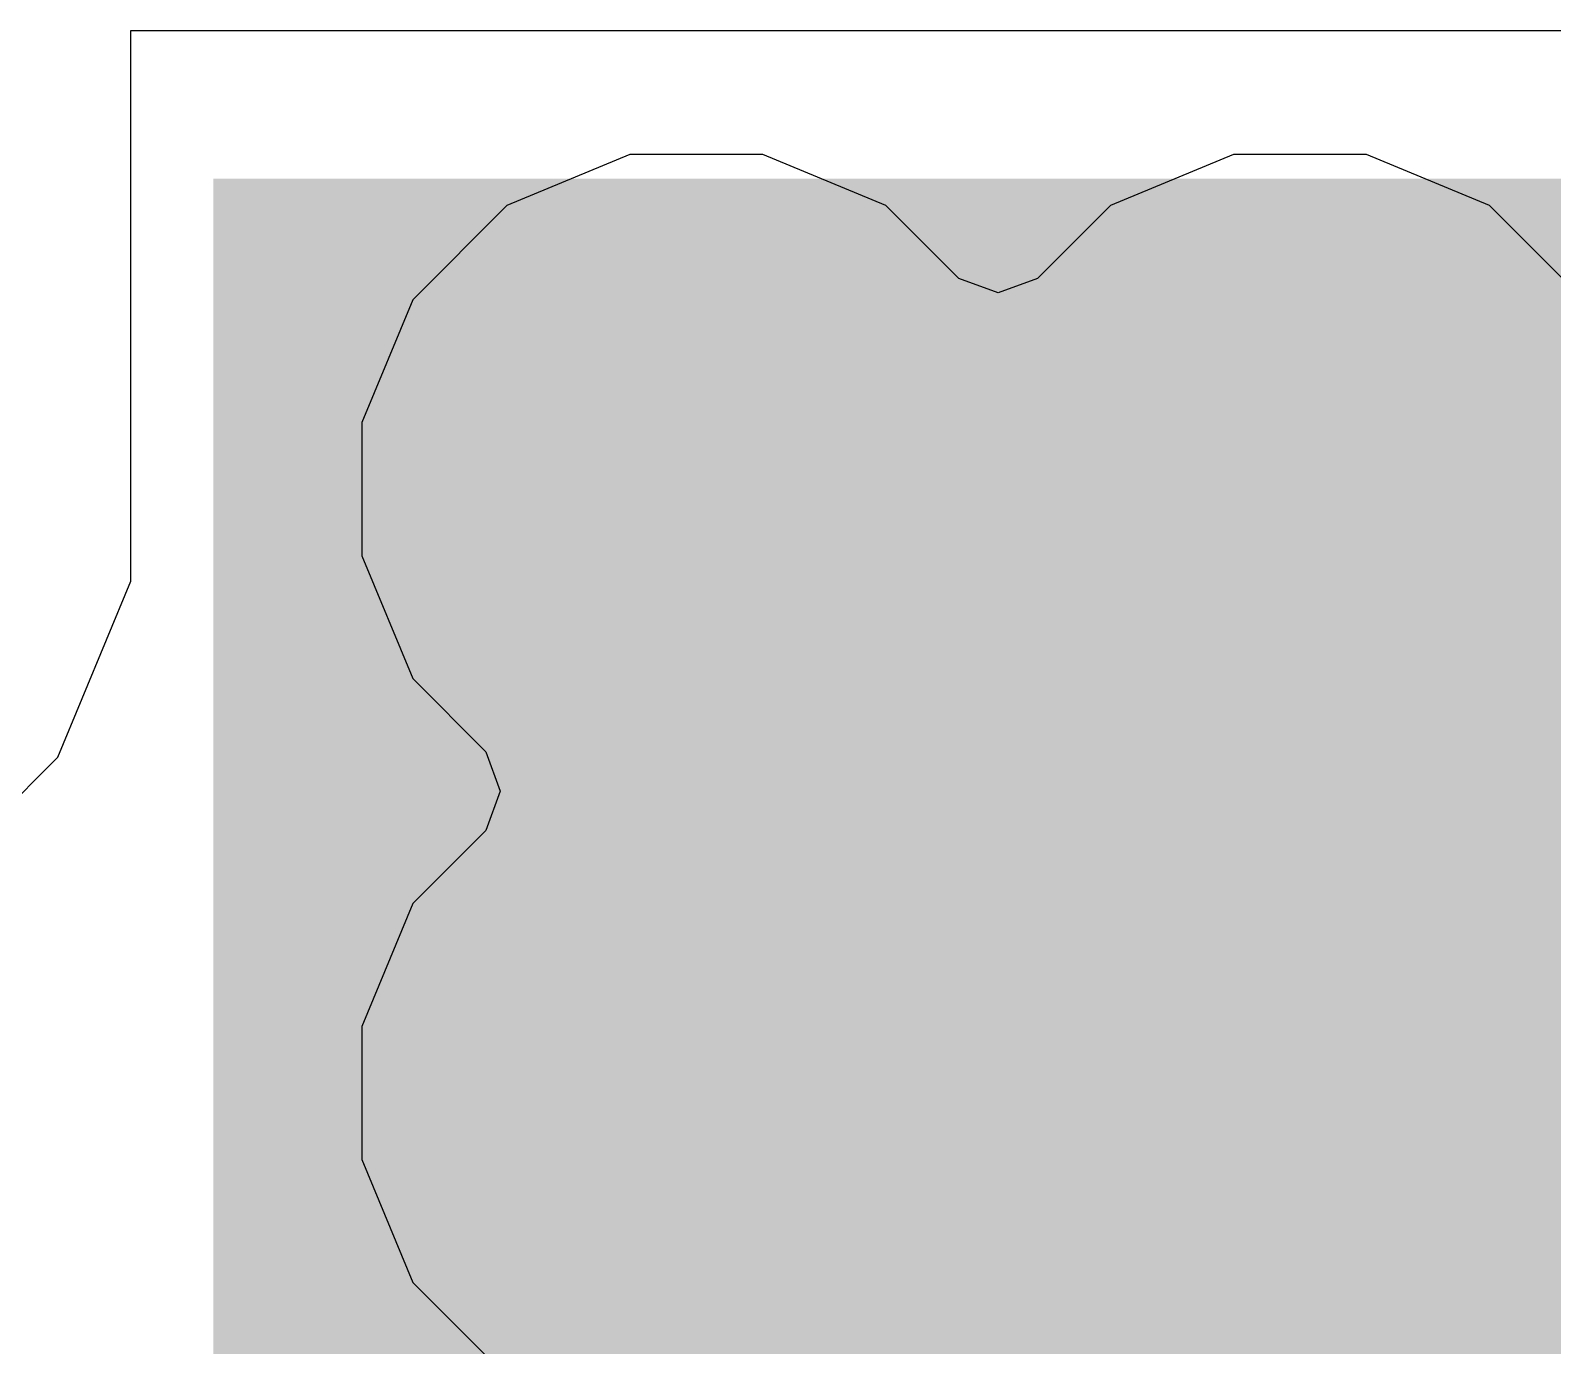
# Model space of a CAD drawing. Header units: inches. Extents: x -4 to 5258, y -4 to 5281.
# Drawn here: x 93.432 to 95.953, y 31.496 to 33.674 of the extents above; entities that cross this region are included whole.
import ezdxf

# ---------------------------------------------------------------- set-up
doc = ezdxf.new("R2010")
doc.units = ezdxf.units.IN
for name, color, linetype in [('Bottom Layer', 5, 'Continuous'), ('Bottom Solder', 6, 'Continuous'), ('Drill Drawing', 1, 'Continuous'), ('Layer 1', 16, 'Continuous'), ('Layer 2', 76, 'Continuous'), ('Top Layer', 1, 'Continuous'), ('Top Paste', 8, 'Continuous'), ('Top Solder', 216, 'Continuous'), ('Via Holes', 16, 'Continuous')]:
    doc.layers.add(name, color=color, linetype=linetype)

# ---------------------------------------------------------------- blocks, each defined once
blk = doc.blocks.new('HTSSOP_38_EP_4_4___14')
at = {"layer": 'Top Layer'}
blk.add_hatch(color=1, dxfattribs=at).paths.add_polyline_path([(1.45, 2.4), (1.45, -2.4), (-1.45, -2.4), (-1.45, 2.4)])
at = {"layer": 'Top Paste'}
blk.add_hatch(color=8, dxfattribs=at).paths.add_polyline_path([(1.45, 2.4), (1.45, -2.4), (-1.45, -2.4), (-1.45, 2.4)])
at = {"layer": 'Top Solder'}
blk.add_hatch(color=216, dxfattribs=at).paths.add_polyline_path([(1.5008, 2.4508), (1.5008, -2.4508), (-1.5008, -2.4508), (-1.5008, 2.4508)])

msp = doc.modelspace()

# ---------------------------------------------------------------- hatches: boundary and pattern name
at = {"layer": 'Bottom Layer'}
h = msp.add_hatch(color=5, dxfattribs=at)
edge = h.paths.add_edge_path()
edge.add_arc((94.5347, 32.9143), 0.3, 0, 360)
h = msp.add_hatch(color=5, dxfattribs=at)
edge = h.paths.add_edge_path()
edge.add_arc((95.5347, 32.9143), 0.3, 0, 360)
h = msp.add_hatch(color=5, dxfattribs=at)
edge = h.paths.add_edge_path()
edge.add_arc((94.5347, 31.9143), 0.3, 0, 360)
h = msp.add_hatch(color=5, dxfattribs=at)
edge = h.paths.add_edge_path()
edge.add_arc((95.5347, 31.9143), 0.3, 0, 360)
at = {"layer": 'Bottom Solder'}
h = msp.add_hatch(color=6, dxfattribs=at)
edge = h.paths.add_edge_path()
edge.add_arc((94.5347, 32.9143), 0.4016, 0, 360)
h = msp.add_hatch(color=6, dxfattribs=at)
edge = h.paths.add_edge_path()
edge.add_arc((95.5347, 32.9143), 0.4016, 0, 360)
h = msp.add_hatch(color=6, dxfattribs=at)
edge = h.paths.add_edge_path()
edge.add_arc((94.5347, 31.9143), 0.4016, 0, 360)
h = msp.add_hatch(color=6, dxfattribs=at)
edge = h.paths.add_edge_path()
edge.add_arc((95.5347, 31.9143), 0.4016, 0, 360)
at = {"layer": 'Layer 1'}
h = msp.add_hatch(color=16, dxfattribs=at)
edge = h.paths.add_edge_path()
edge.add_arc((94.5347, 32.9143), 0.3, 0, 360)
h = msp.add_hatch(color=16, dxfattribs=at)
edge = h.paths.add_edge_path()
edge.add_arc((95.5347, 32.9143), 0.3, 0, 360)
h = msp.add_hatch(color=16, dxfattribs=at)
edge = h.paths.add_edge_path()
edge.add_arc((94.5347, 31.9143), 0.3, 0, 360)
h = msp.add_hatch(color=16, dxfattribs=at)
edge = h.paths.add_edge_path()
edge.add_arc((95.5347, 31.9143), 0.3, 0, 360)
at = {"layer": 'Layer 2'}
h = msp.add_hatch(color=76, dxfattribs=at)
edge = h.paths.add_edge_path()
edge.add_arc((94.5347, 32.9143), 0.3, 0, 360)
h = msp.add_hatch(color=76, dxfattribs=at)
edge = h.paths.add_edge_path()
edge.add_arc((95.5347, 32.9143), 0.3, 0, 360)
h = msp.add_hatch(color=76, dxfattribs=at)
edge = h.paths.add_edge_path()
edge.add_arc((94.5347, 31.9143), 0.3, 0, 360)
h = msp.add_hatch(color=76, dxfattribs=at)
edge = h.paths.add_edge_path()
edge.add_arc((95.5347, 31.9143), 0.3, 0, 360)
at = {"layer": 'Top Layer'}
msp.add_hatch(color=1, dxfattribs=at).paths.add_polyline_path([(93.7855, 30.478), (99.1856, 30.478), (99.1856, 33.378), (93.7855, 33.378)])
h = msp.add_hatch(color=1, dxfattribs=at)
edge = h.paths.add_edge_path()
edge.add_arc((94.5347, 32.9143), 0.3, 0, 360)
h = msp.add_hatch(color=1, dxfattribs=at)
edge = h.paths.add_edge_path()
edge.add_arc((95.5347, 32.9143), 0.3, 0, 360)
h = msp.add_hatch(color=1, dxfattribs=at)
edge = h.paths.add_edge_path()
edge.add_arc((94.5347, 31.9143), 0.3, 0, 360)
h = msp.add_hatch(color=1, dxfattribs=at)
edge = h.paths.add_edge_path()
edge.add_arc((95.5347, 31.9143), 0.3, 0, 360)
at = {"layer": 'Top Solder'}
h = msp.add_hatch(color=216, dxfattribs=at)
edge = h.paths.add_edge_path()
edge.add_arc((94.5347, 32.9143), 0.4016, 0, 360)
h = msp.add_hatch(color=216, dxfattribs=at)
edge = h.paths.add_edge_path()
edge.add_arc((95.5347, 32.9143), 0.4016, 0, 360)
h = msp.add_hatch(color=216, dxfattribs=at)
edge = h.paths.add_edge_path()
edge.add_arc((94.5347, 31.9143), 0.4016, 0, 360)
h = msp.add_hatch(color=216, dxfattribs=at)
edge = h.paths.add_edge_path()
edge.add_arc((95.5347, 31.9143), 0.4016, 0, 360)
at = {"layer": 'Via Holes'}
h = msp.add_hatch(color=7, dxfattribs=at)
edge = h.paths.add_edge_path()
edge.add_arc((94.5347, 32.9143), 0.15, 0, 360)
h = msp.add_hatch(color=7, dxfattribs=at)
edge = h.paths.add_edge_path()
edge.add_arc((95.5347, 32.9143), 0.15, 0, 360)
h = msp.add_hatch(color=7, dxfattribs=at)
edge = h.paths.add_edge_path()
edge.add_arc((94.5347, 31.9143), 0.15, 0, 360)
h = msp.add_hatch(color=7, dxfattribs=at)
edge = h.paths.add_edge_path()
edge.add_arc((95.5347, 31.9143), 0.15, 0, 360)

# ---------------------------------------------------------------- linework, layer by layer
at = {"layer": 'Drill Drawing'}
for points in [[(94.4077, 33.0413, 0.0508, 0.0508, 0), (94.4077, 33.1683, 0.0508, 0.0508, 0)], [(94.4077, 33.1683, 0.0508, 0.0508, 0), (94.6617, 33.1683, 0.0508, 0.0508, 0)], [(94.6617, 33.0413, 0.0508, 0.0508, 0), (94.6617, 33.1683, 0.0508, 0.0508, 0)], [(95.4077, 33.0413, 0.0508, 0.0508, 0), (95.4077, 33.1683, 0.0508, 0.0508, 0)], [(95.4077, 33.1683, 0.0508, 0.0508, 0), (95.6617, 33.1683, 0.0508, 0.0508, 0)], [(95.6617, 33.0413, 0.0508, 0.0508, 0), (95.6617, 33.1683, 0.0508, 0.0508, 0)], [(94.4585, 32.9905, 0.0508, 0.0508, 0), (94.4585, 33.0667, 0.0508, 0.0508, 0)], [(94.4585, 33.0667, 0.0508, 0.0508, 0), (94.6109, 33.0667, 0.0508, 0.0508, 0)], [(94.6109, 32.9905, 0.0508, 0.0508, 0), (94.6109, 33.0667, 0.0508, 0.0508, 0)], [(95.4585, 32.9905, 0.0508, 0.0508, 0), (95.4585, 33.0667, 0.0508, 0.0508, 0)], [(95.4585, 33.0667, 0.0508, 0.0508, 0), (95.6109, 33.0667, 0.0508, 0.0508, 0)], [(95.6109, 32.9905, 0.0508, 0.0508, 0), (95.6109, 33.0667, 0.0508, 0.0508, 0)], [(94.2807, 32.7873, 0.0508, 0.0508, 0), (94.2807, 33.0413, 0.0508, 0.0508, 0)], [(94.2807, 33.0413, 0.0508, 0.0508, 0), (94.4077, 33.0413, 0.0508, 0.0508, 0)], [(94.6617, 33.0413, 0.0508, 0.0508, 0), (94.7887, 33.0413, 0.0508, 0.0508, 0)], [(94.7887, 32.7873, 0.0508, 0.0508, 0), (94.7887, 33.0413, 0.0508, 0.0508, 0)], [(95.2807, 32.7873, 0.0508, 0.0508, 0), (95.2807, 33.0413, 0.0508, 0.0508, 0)], [(95.2807, 33.0413, 0.0508, 0.0508, 0), (95.4077, 33.0413, 0.0508, 0.0508, 0)], [(95.6617, 33.0413, 0.0508, 0.0508, 0), (95.7887, 33.0413, 0.0508, 0.0508, 0)], [(95.7887, 32.7873, 0.0508, 0.0508, 0), (95.7887, 33.0413, 0.0508, 0.0508, 0)], [(94.3823, 32.8381, 0.0508, 0.0508, 0), (94.3823, 32.9905, 0.0508, 0.0508, 0)], [(94.3823, 32.9905, 0.0508, 0.0508, 0), (94.4585, 32.9905, 0.0508, 0.0508, 0)], [(94.6109, 32.9905, 0.0508, 0.0508, 0), (94.6871, 32.9905, 0.0508, 0.0508, 0)], [(94.6871, 32.8381, 0.0508, 0.0508, 0), (94.6871, 32.9905, 0.0508, 0.0508, 0)], [(95.3823, 32.8381, 0.0508, 0.0508, 0), (95.3823, 32.9905, 0.0508, 0.0508, 0)], [(95.3823, 32.9905, 0.0508, 0.0508, 0), (95.4585, 32.9905, 0.0508, 0.0508, 0)], [(95.6109, 32.9905, 0.0508, 0.0508, 0), (95.6871, 32.9905, 0.0508, 0.0508, 0)], [(95.6871, 32.8381, 0.0508, 0.0508, 0), (95.6871, 32.9905, 0.0508, 0.0508, 0)], [(94.3823, 32.8381, 0.0508, 0.0508, 0), (94.4585, 32.8381, 0.0508, 0.0508, 0)], [(94.4585, 32.7619, 0.0508, 0.0508, 0), (94.4585, 32.8381, 0.0508, 0.0508, 0)], [(94.6109, 32.8381, 0.0508, 0.0508, 0), (94.6871, 32.8381, 0.0508, 0.0508, 0)], [(94.6109, 32.7619, 0.0508, 0.0508, 0), (94.6109, 32.8381, 0.0508, 0.0508, 0)], [(95.3823, 32.8381, 0.0508, 0.0508, 0), (95.4585, 32.8381, 0.0508, 0.0508, 0)], [(95.4585, 32.7619, 0.0508, 0.0508, 0), (95.4585, 32.8381, 0.0508, 0.0508, 0)], [(95.6109, 32.8381, 0.0508, 0.0508, 0), (95.6871, 32.8381, 0.0508, 0.0508, 0)], [(95.6109, 32.7619, 0.0508, 0.0508, 0), (95.6109, 32.8381, 0.0508, 0.0508, 0)], [(94.2807, 32.7873, 0.0508, 0.0508, 0), (94.4077, 32.7873, 0.0508, 0.0508, 0)], [(94.4077, 32.6603, 0.0508, 0.0508, 0), (94.4077, 32.7873, 0.0508, 0.0508, 0)], [(94.6617, 32.7873, 0.0508, 0.0508, 0), (94.7887, 32.7873, 0.0508, 0.0508, 0)], [(94.6617, 32.6603, 0.0508, 0.0508, 0), (94.6617, 32.7873, 0.0508, 0.0508, 0)], [(95.2807, 32.7873, 0.0508, 0.0508, 0), (95.4077, 32.7873, 0.0508, 0.0508, 0)], [(95.4077, 32.6603, 0.0508, 0.0508, 0), (95.4077, 32.7873, 0.0508, 0.0508, 0)], [(95.6617, 32.7873, 0.0508, 0.0508, 0), (95.7887, 32.7873, 0.0508, 0.0508, 0)], [(95.6617, 32.6603, 0.0508, 0.0508, 0), (95.6617, 32.7873, 0.0508, 0.0508, 0)], [(94.4585, 32.7619, 0.0508, 0.0508, 0), (94.6109, 32.7619, 0.0508, 0.0508, 0)], [(95.4585, 32.7619, 0.0508, 0.0508, 0), (95.6109, 32.7619, 0.0508, 0.0508, 0)], [(94.4077, 32.6603, 0.0508, 0.0508, 0), (94.6617, 32.6603, 0.0508, 0.0508, 0)], [(95.4077, 32.6603, 0.0508, 0.0508, 0), (95.6617, 32.6603, 0.0508, 0.0508, 0)], [(94.4077, 32.0413, 0.0508, 0.0508, 0), (94.4077, 32.1683, 0.0508, 0.0508, 0)], [(94.4077, 32.1683, 0.0508, 0.0508, 0), (94.6617, 32.1683, 0.0508, 0.0508, 0)], [(94.6617, 32.0413, 0.0508, 0.0508, 0), (94.6617, 32.1683, 0.0508, 0.0508, 0)], [(95.4077, 32.0413, 0.0508, 0.0508, 0), (95.4077, 32.1683, 0.0508, 0.0508, 0)], [(95.4077, 32.1683, 0.0508, 0.0508, 0), (95.6617, 32.1683, 0.0508, 0.0508, 0)], [(95.6617, 32.0413, 0.0508, 0.0508, 0), (95.6617, 32.1683, 0.0508, 0.0508, 0)], [(94.4585, 31.9905, 0.0508, 0.0508, 0), (94.4585, 32.0667, 0.0508, 0.0508, 0)], [(94.4585, 32.0667, 0.0508, 0.0508, 0), (94.6109, 32.0667, 0.0508, 0.0508, 0)], [(94.6109, 31.9905, 0.0508, 0.0508, 0), (94.6109, 32.0667, 0.0508, 0.0508, 0)], [(95.4585, 31.9905, 0.0508, 0.0508, 0), (95.4585, 32.0667, 0.0508, 0.0508, 0)], [(95.4585, 32.0667, 0.0508, 0.0508, 0), (95.6109, 32.0667, 0.0508, 0.0508, 0)], [(95.6109, 31.9905, 0.0508, 0.0508, 0), (95.6109, 32.0667, 0.0508, 0.0508, 0)], [(94.2807, 31.7873, 0.0508, 0.0508, 0), (94.2807, 32.0413, 0.0508, 0.0508, 0)], [(94.2807, 32.0413, 0.0508, 0.0508, 0), (94.4077, 32.0413, 0.0508, 0.0508, 0)], [(94.6617, 32.0413, 0.0508, 0.0508, 0), (94.7887, 32.0413, 0.0508, 0.0508, 0)], [(94.7887, 31.7873, 0.0508, 0.0508, 0), (94.7887, 32.0413, 0.0508, 0.0508, 0)], [(95.2807, 31.7873, 0.0508, 0.0508, 0), (95.2807, 32.0413, 0.0508, 0.0508, 0)], [(95.2807, 32.0413, 0.0508, 0.0508, 0), (95.4077, 32.0413, 0.0508, 0.0508, 0)], [(95.6617, 32.0413, 0.0508, 0.0508, 0), (95.7887, 32.0413, 0.0508, 0.0508, 0)], [(95.7887, 31.7873, 0.0508, 0.0508, 0), (95.7887, 32.0413, 0.0508, 0.0508, 0)], [(94.3823, 31.8381, 0.0508, 0.0508, 0), (94.3823, 31.9905, 0.0508, 0.0508, 0)], [(94.3823, 31.9905, 0.0508, 0.0508, 0), (94.4585, 31.9905, 0.0508, 0.0508, 0)], [(94.6109, 31.9905, 0.0508, 0.0508, 0), (94.6871, 31.9905, 0.0508, 0.0508, 0)], [(94.6871, 31.8381, 0.0508, 0.0508, 0), (94.6871, 31.9905, 0.0508, 0.0508, 0)], [(95.3823, 31.8381, 0.0508, 0.0508, 0), (95.3823, 31.9905, 0.0508, 0.0508, 0)], [(95.3823, 31.9905, 0.0508, 0.0508, 0), (95.4585, 31.9905, 0.0508, 0.0508, 0)], [(95.6109, 31.9905, 0.0508, 0.0508, 0), (95.6871, 31.9905, 0.0508, 0.0508, 0)], [(95.6871, 31.8381, 0.0508, 0.0508, 0), (95.6871, 31.9905, 0.0508, 0.0508, 0)], [(94.3823, 31.8381, 0.0508, 0.0508, 0), (94.4585, 31.8381, 0.0508, 0.0508, 0)], [(94.4585, 31.7619, 0.0508, 0.0508, 0), (94.4585, 31.8381, 0.0508, 0.0508, 0)], [(94.6109, 31.8381, 0.0508, 0.0508, 0), (94.6871, 31.8381, 0.0508, 0.0508, 0)], [(94.6109, 31.7619, 0.0508, 0.0508, 0), (94.6109, 31.8381, 0.0508, 0.0508, 0)], [(95.3823, 31.8381, 0.0508, 0.0508, 0), (95.4585, 31.8381, 0.0508, 0.0508, 0)], [(95.4585, 31.7619, 0.0508, 0.0508, 0), (95.4585, 31.8381, 0.0508, 0.0508, 0)], [(95.6109, 31.8381, 0.0508, 0.0508, 0), (95.6871, 31.8381, 0.0508, 0.0508, 0)], [(95.6109, 31.7619, 0.0508, 0.0508, 0), (95.6109, 31.8381, 0.0508, 0.0508, 0)], [(94.2807, 31.7873, 0.0508, 0.0508, 0), (94.4077, 31.7873, 0.0508, 0.0508, 0)], [(94.4077, 31.6603, 0.0508, 0.0508, 0), (94.4077, 31.7873, 0.0508, 0.0508, 0)], [(94.6617, 31.7873, 0.0508, 0.0508, 0), (94.7887, 31.7873, 0.0508, 0.0508, 0)], [(94.6617, 31.6603, 0.0508, 0.0508, 0), (94.6617, 31.7873, 0.0508, 0.0508, 0)], [(95.2807, 31.7873, 0.0508, 0.0508, 0), (95.4077, 31.7873, 0.0508, 0.0508, 0)], [(95.4077, 31.6603, 0.0508, 0.0508, 0), (95.4077, 31.7873, 0.0508, 0.0508, 0)], [(95.6617, 31.7873, 0.0508, 0.0508, 0), (95.7887, 31.7873, 0.0508, 0.0508, 0)], [(95.6617, 31.6603, 0.0508, 0.0508, 0), (95.6617, 31.7873, 0.0508, 0.0508, 0)], [(94.4585, 31.7619, 0.0508, 0.0508, 0), (94.6109, 31.7619, 0.0508, 0.0508, 0)], [(95.4585, 31.7619, 0.0508, 0.0508, 0), (95.6109, 31.7619, 0.0508, 0.0508, 0)], [(94.4077, 31.6603, 0.0508, 0.0508, 0), (94.6617, 31.6603, 0.0508, 0.0508, 0)], [(95.4077, 31.6603, 0.0508, 0.0508, 0), (95.6617, 31.6603, 0.0508, 0.0508, 0)]]:
    msp.add_lwpolyline(points, format="xyseb", dxfattribs=at)
for points in [[(94.395, 33.1683, 0.0254, 0.0254, 1), (94.4204, 33.1683, 0.0254, 0.0254, 1)], [(94.395, 33.1683, 0.0254, 0.0254, 1), (94.4204, 33.1683, 0.0254, 0.0254, 1)], [(94.649, 33.1683, 0.0254, 0.0254, 1), (94.6744, 33.1683, 0.0254, 0.0254, 1)], [(94.649, 33.1683, 0.0254, 0.0254, 1), (94.6744, 33.1683, 0.0254, 0.0254, 1)], [(95.395, 33.1683, 0.0254, 0.0254, 1), (95.4204, 33.1683, 0.0254, 0.0254, 1)], [(95.395, 33.1683, 0.0254, 0.0254, 1), (95.4204, 33.1683, 0.0254, 0.0254, 1)], [(95.649, 33.1683, 0.0254, 0.0254, 1), (95.6744, 33.1683, 0.0254, 0.0254, 1)], [(95.649, 33.1683, 0.0254, 0.0254, 1), (95.6744, 33.1683, 0.0254, 0.0254, 1)], [(94.4458, 33.0667, 0.0254, 0.0254, 1), (94.4712, 33.0667, 0.0254, 0.0254, 1)], [(94.4458, 33.0667, 0.0254, 0.0254, 1), (94.4712, 33.0667, 0.0254, 0.0254, 1)], [(94.5982, 33.0667, 0.0254, 0.0254, 1), (94.6236, 33.0667, 0.0254, 0.0254, 1)], [(94.5982, 33.0667, 0.0254, 0.0254, 1), (94.6236, 33.0667, 0.0254, 0.0254, 1)], [(95.4458, 33.0667, 0.0254, 0.0254, 1), (95.4712, 33.0667, 0.0254, 0.0254, 1)], [(95.4458, 33.0667, 0.0254, 0.0254, 1), (95.4712, 33.0667, 0.0254, 0.0254, 1)], [(95.5982, 33.0667, 0.0254, 0.0254, 1), (95.6236, 33.0667, 0.0254, 0.0254, 1)], [(95.5982, 33.0667, 0.0254, 0.0254, 1), (95.6236, 33.0667, 0.0254, 0.0254, 1)], [(94.268, 33.0413, 0.0254, 0.0254, 1), (94.2934, 33.0413, 0.0254, 0.0254, 1)], [(94.268, 33.0413, 0.0254, 0.0254, 1), (94.2934, 33.0413, 0.0254, 0.0254, 1)], [(94.395, 33.0413, 0.0254, 0.0254, 1), (94.4204, 33.0413, 0.0254, 0.0254, 1)], [(94.395, 33.0413, 0.0254, 0.0254, 1), (94.4204, 33.0413, 0.0254, 0.0254, 1)], [(94.649, 33.0413, 0.0254, 0.0254, 1), (94.6744, 33.0413, 0.0254, 0.0254, 1)], [(94.649, 33.0413, 0.0254, 0.0254, 1), (94.6744, 33.0413, 0.0254, 0.0254, 1)], [(94.776, 33.0413, 0.0254, 0.0254, 1), (94.8014, 33.0413, 0.0254, 0.0254, 1)], [(94.776, 33.0413, 0.0254, 0.0254, 1), (94.8014, 33.0413, 0.0254, 0.0254, 1)], [(95.268, 33.0413, 0.0254, 0.0254, 1), (95.2934, 33.0413, 0.0254, 0.0254, 1)], [(95.268, 33.0413, 0.0254, 0.0254, 1), (95.2934, 33.0413, 0.0254, 0.0254, 1)], [(95.395, 33.0413, 0.0254, 0.0254, 1), (95.4204, 33.0413, 0.0254, 0.0254, 1)], [(95.395, 33.0413, 0.0254, 0.0254, 1), (95.4204, 33.0413, 0.0254, 0.0254, 1)], [(95.649, 33.0413, 0.0254, 0.0254, 1), (95.6744, 33.0413, 0.0254, 0.0254, 1)], [(95.649, 33.0413, 0.0254, 0.0254, 1), (95.6744, 33.0413, 0.0254, 0.0254, 1)], [(95.776, 33.0413, 0.0254, 0.0254, 1), (95.8014, 33.0413, 0.0254, 0.0254, 1)], [(95.776, 33.0413, 0.0254, 0.0254, 1), (95.8014, 33.0413, 0.0254, 0.0254, 1)], [(94.3696, 32.9905, 0.0254, 0.0254, 1), (94.395, 32.9905, 0.0254, 0.0254, 1)], [(94.3696, 32.9905, 0.0254, 0.0254, 1), (94.395, 32.9905, 0.0254, 0.0254, 1)], [(94.4458, 32.9905, 0.0254, 0.0254, 1), (94.4712, 32.9905, 0.0254, 0.0254, 1)], [(94.4458, 32.9905, 0.0254, 0.0254, 1), (94.4712, 32.9905, 0.0254, 0.0254, 1)], [(94.5982, 32.9905, 0.0254, 0.0254, 1), (94.6236, 32.9905, 0.0254, 0.0254, 1)], [(94.5982, 32.9905, 0.0254, 0.0254, 1), (94.6236, 32.9905, 0.0254, 0.0254, 1)], [(94.6744, 32.9905, 0.0254, 0.0254, 1), (94.6998, 32.9905, 0.0254, 0.0254, 1)], [(94.6744, 32.9905, 0.0254, 0.0254, 1), (94.6998, 32.9905, 0.0254, 0.0254, 1)], [(95.3696, 32.9905, 0.0254, 0.0254, 1), (95.395, 32.9905, 0.0254, 0.0254, 1)], [(95.3696, 32.9905, 0.0254, 0.0254, 1), (95.395, 32.9905, 0.0254, 0.0254, 1)], [(95.4458, 32.9905, 0.0254, 0.0254, 1), (95.4712, 32.9905, 0.0254, 0.0254, 1)], [(95.4458, 32.9905, 0.0254, 0.0254, 1), (95.4712, 32.9905, 0.0254, 0.0254, 1)], [(95.5982, 32.9905, 0.0254, 0.0254, 1), (95.6236, 32.9905, 0.0254, 0.0254, 1)], [(95.5982, 32.9905, 0.0254, 0.0254, 1), (95.6236, 32.9905, 0.0254, 0.0254, 1)], [(95.6744, 32.9905, 0.0254, 0.0254, 1), (95.6998, 32.9905, 0.0254, 0.0254, 1)], [(95.6744, 32.9905, 0.0254, 0.0254, 1), (95.6998, 32.9905, 0.0254, 0.0254, 1)], [(94.3696, 32.8381, 0.0254, 0.0254, 1), (94.395, 32.8381, 0.0254, 0.0254, 1)], [(94.3696, 32.8381, 0.0254, 0.0254, 1), (94.395, 32.8381, 0.0254, 0.0254, 1)], [(94.4458, 32.8381, 0.0254, 0.0254, 1), (94.4712, 32.8381, 0.0254, 0.0254, 1)], [(94.4458, 32.8381, 0.0254, 0.0254, 1), (94.4712, 32.8381, 0.0254, 0.0254, 1)], [(94.5982, 32.8381, 0.0254, 0.0254, 1), (94.6236, 32.8381, 0.0254, 0.0254, 1)], [(94.5982, 32.8381, 0.0254, 0.0254, 1), (94.6236, 32.8381, 0.0254, 0.0254, 1)], [(94.6744, 32.8381, 0.0254, 0.0254, 1), (94.6998, 32.8381, 0.0254, 0.0254, 1)], [(94.6744, 32.8381, 0.0254, 0.0254, 1), (94.6998, 32.8381, 0.0254, 0.0254, 1)], [(95.3696, 32.8381, 0.0254, 0.0254, 1), (95.395, 32.8381, 0.0254, 0.0254, 1)], [(95.3696, 32.8381, 0.0254, 0.0254, 1), (95.395, 32.8381, 0.0254, 0.0254, 1)], [(95.4458, 32.8381, 0.0254, 0.0254, 1), (95.4712, 32.8381, 0.0254, 0.0254, 1)], [(95.4458, 32.8381, 0.0254, 0.0254, 1), (95.4712, 32.8381, 0.0254, 0.0254, 1)], [(95.5982, 32.8381, 0.0254, 0.0254, 1), (95.6236, 32.8381, 0.0254, 0.0254, 1)], [(95.5982, 32.8381, 0.0254, 0.0254, 1), (95.6236, 32.8381, 0.0254, 0.0254, 1)], [(95.6744, 32.8381, 0.0254, 0.0254, 1), (95.6998, 32.8381, 0.0254, 0.0254, 1)], [(95.6744, 32.8381, 0.0254, 0.0254, 1), (95.6998, 32.8381, 0.0254, 0.0254, 1)], [(94.268, 32.7873, 0.0254, 0.0254, 1), (94.2934, 32.7873, 0.0254, 0.0254, 1)], [(94.268, 32.7873, 0.0254, 0.0254, 1), (94.2934, 32.7873, 0.0254, 0.0254, 1)], [(94.395, 32.7873, 0.0254, 0.0254, 1), (94.4204, 32.7873, 0.0254, 0.0254, 1)], [(94.395, 32.7873, 0.0254, 0.0254, 1), (94.4204, 32.7873, 0.0254, 0.0254, 1)], [(94.649, 32.7873, 0.0254, 0.0254, 1), (94.6744, 32.7873, 0.0254, 0.0254, 1)], [(94.649, 32.7873, 0.0254, 0.0254, 1), (94.6744, 32.7873, 0.0254, 0.0254, 1)], [(94.776, 32.7873, 0.0254, 0.0254, 1), (94.8014, 32.7873, 0.0254, 0.0254, 1)], [(94.776, 32.7873, 0.0254, 0.0254, 1), (94.8014, 32.7873, 0.0254, 0.0254, 1)], [(95.268, 32.7873, 0.0254, 0.0254, 1), (95.2934, 32.7873, 0.0254, 0.0254, 1)], [(95.268, 32.7873, 0.0254, 0.0254, 1), (95.2934, 32.7873, 0.0254, 0.0254, 1)], [(95.395, 32.7873, 0.0254, 0.0254, 1), (95.4204, 32.7873, 0.0254, 0.0254, 1)], [(95.395, 32.7873, 0.0254, 0.0254, 1), (95.4204, 32.7873, 0.0254, 0.0254, 1)], [(95.649, 32.7873, 0.0254, 0.0254, 1), (95.6744, 32.7873, 0.0254, 0.0254, 1)], [(95.649, 32.7873, 0.0254, 0.0254, 1), (95.6744, 32.7873, 0.0254, 0.0254, 1)], [(95.776, 32.7873, 0.0254, 0.0254, 1), (95.8014, 32.7873, 0.0254, 0.0254, 1)], [(95.776, 32.7873, 0.0254, 0.0254, 1), (95.8014, 32.7873, 0.0254, 0.0254, 1)], [(94.4458, 32.7619, 0.0254, 0.0254, 1), (94.4712, 32.7619, 0.0254, 0.0254, 1)], [(94.4458, 32.7619, 0.0254, 0.0254, 1), (94.4712, 32.7619, 0.0254, 0.0254, 1)], [(94.5982, 32.7619, 0.0254, 0.0254, 1), (94.6236, 32.7619, 0.0254, 0.0254, 1)], [(94.5982, 32.7619, 0.0254, 0.0254, 1), (94.6236, 32.7619, 0.0254, 0.0254, 1)], [(95.4458, 32.7619, 0.0254, 0.0254, 1), (95.4712, 32.7619, 0.0254, 0.0254, 1)], [(95.4458, 32.7619, 0.0254, 0.0254, 1), (95.4712, 32.7619, 0.0254, 0.0254, 1)], [(95.5982, 32.7619, 0.0254, 0.0254, 1), (95.6236, 32.7619, 0.0254, 0.0254, 1)], [(95.5982, 32.7619, 0.0254, 0.0254, 1), (95.6236, 32.7619, 0.0254, 0.0254, 1)], [(94.395, 32.6603, 0.0254, 0.0254, 1), (94.4204, 32.6603, 0.0254, 0.0254, 1)], [(94.395, 32.6603, 0.0254, 0.0254, 1), (94.4204, 32.6603, 0.0254, 0.0254, 1)], [(94.649, 32.6603, 0.0254, 0.0254, 1), (94.6744, 32.6603, 0.0254, 0.0254, 1)], [(94.649, 32.6603, 0.0254, 0.0254, 1), (94.6744, 32.6603, 0.0254, 0.0254, 1)], [(95.395, 32.6603, 0.0254, 0.0254, 1), (95.4204, 32.6603, 0.0254, 0.0254, 1)], [(95.395, 32.6603, 0.0254, 0.0254, 1), (95.4204, 32.6603, 0.0254, 0.0254, 1)], [(95.649, 32.6603, 0.0254, 0.0254, 1), (95.6744, 32.6603, 0.0254, 0.0254, 1)], [(95.649, 32.6603, 0.0254, 0.0254, 1), (95.6744, 32.6603, 0.0254, 0.0254, 1)], [(94.395, 32.1683, 0.0254, 0.0254, 1), (94.4204, 32.1683, 0.0254, 0.0254, 1)], [(94.395, 32.1683, 0.0254, 0.0254, 1), (94.4204, 32.1683, 0.0254, 0.0254, 1)], [(94.649, 32.1683, 0.0254, 0.0254, 1), (94.6744, 32.1683, 0.0254, 0.0254, 1)], [(94.649, 32.1683, 0.0254, 0.0254, 1), (94.6744, 32.1683, 0.0254, 0.0254, 1)], [(95.395, 32.1683, 0.0254, 0.0254, 1), (95.4204, 32.1683, 0.0254, 0.0254, 1)], [(95.395, 32.1683, 0.0254, 0.0254, 1), (95.4204, 32.1683, 0.0254, 0.0254, 1)], [(95.649, 32.1683, 0.0254, 0.0254, 1), (95.6744, 32.1683, 0.0254, 0.0254, 1)], [(95.649, 32.1683, 0.0254, 0.0254, 1), (95.6744, 32.1683, 0.0254, 0.0254, 1)], [(94.4458, 32.0667, 0.0254, 0.0254, 1), (94.4712, 32.0667, 0.0254, 0.0254, 1)], [(94.4458, 32.0667, 0.0254, 0.0254, 1), (94.4712, 32.0667, 0.0254, 0.0254, 1)], [(94.5982, 32.0667, 0.0254, 0.0254, 1), (94.6236, 32.0667, 0.0254, 0.0254, 1)], [(94.5982, 32.0667, 0.0254, 0.0254, 1), (94.6236, 32.0667, 0.0254, 0.0254, 1)], [(95.4458, 32.0667, 0.0254, 0.0254, 1), (95.4712, 32.0667, 0.0254, 0.0254, 1)], [(95.4458, 32.0667, 0.0254, 0.0254, 1), (95.4712, 32.0667, 0.0254, 0.0254, 1)], [(95.5982, 32.0667, 0.0254, 0.0254, 1), (95.6236, 32.0667, 0.0254, 0.0254, 1)], [(95.5982, 32.0667, 0.0254, 0.0254, 1), (95.6236, 32.0667, 0.0254, 0.0254, 1)], [(94.268, 32.0413, 0.0254, 0.0254, 1), (94.2934, 32.0413, 0.0254, 0.0254, 1)], [(94.268, 32.0413, 0.0254, 0.0254, 1), (94.2934, 32.0413, 0.0254, 0.0254, 1)], [(94.395, 32.0413, 0.0254, 0.0254, 1), (94.4204, 32.0413, 0.0254, 0.0254, 1)], [(94.395, 32.0413, 0.0254, 0.0254, 1), (94.4204, 32.0413, 0.0254, 0.0254, 1)], [(94.649, 32.0413, 0.0254, 0.0254, 1), (94.6744, 32.0413, 0.0254, 0.0254, 1)], [(94.649, 32.0413, 0.0254, 0.0254, 1), (94.6744, 32.0413, 0.0254, 0.0254, 1)], [(94.776, 32.0413, 0.0254, 0.0254, 1), (94.8014, 32.0413, 0.0254, 0.0254, 1)], [(94.776, 32.0413, 0.0254, 0.0254, 1), (94.8014, 32.0413, 0.0254, 0.0254, 1)], [(95.268, 32.0413, 0.0254, 0.0254, 1), (95.2934, 32.0413, 0.0254, 0.0254, 1)], [(95.268, 32.0413, 0.0254, 0.0254, 1), (95.2934, 32.0413, 0.0254, 0.0254, 1)], [(95.395, 32.0413, 0.0254, 0.0254, 1), (95.4204, 32.0413, 0.0254, 0.0254, 1)], [(95.395, 32.0413, 0.0254, 0.0254, 1), (95.4204, 32.0413, 0.0254, 0.0254, 1)], [(95.649, 32.0413, 0.0254, 0.0254, 1), (95.6744, 32.0413, 0.0254, 0.0254, 1)], [(95.649, 32.0413, 0.0254, 0.0254, 1), (95.6744, 32.0413, 0.0254, 0.0254, 1)], [(95.776, 32.0413, 0.0254, 0.0254, 1), (95.8014, 32.0413, 0.0254, 0.0254, 1)], [(95.776, 32.0413, 0.0254, 0.0254, 1), (95.8014, 32.0413, 0.0254, 0.0254, 1)], [(94.3696, 31.9905, 0.0254, 0.0254, 1), (94.395, 31.9905, 0.0254, 0.0254, 1)], [(94.3696, 31.9905, 0.0254, 0.0254, 1), (94.395, 31.9905, 0.0254, 0.0254, 1)], [(94.4458, 31.9905, 0.0254, 0.0254, 1), (94.4712, 31.9905, 0.0254, 0.0254, 1)], [(94.4458, 31.9905, 0.0254, 0.0254, 1), (94.4712, 31.9905, 0.0254, 0.0254, 1)], [(94.5982, 31.9905, 0.0254, 0.0254, 1), (94.6236, 31.9905, 0.0254, 0.0254, 1)], [(94.5982, 31.9905, 0.0254, 0.0254, 1), (94.6236, 31.9905, 0.0254, 0.0254, 1)], [(94.6744, 31.9905, 0.0254, 0.0254, 1), (94.6998, 31.9905, 0.0254, 0.0254, 1)], [(94.6744, 31.9905, 0.0254, 0.0254, 1), (94.6998, 31.9905, 0.0254, 0.0254, 1)], [(95.3696, 31.9905, 0.0254, 0.0254, 1), (95.395, 31.9905, 0.0254, 0.0254, 1)], [(95.3696, 31.9905, 0.0254, 0.0254, 1), (95.395, 31.9905, 0.0254, 0.0254, 1)], [(95.4458, 31.9905, 0.0254, 0.0254, 1), (95.4712, 31.9905, 0.0254, 0.0254, 1)], [(95.4458, 31.9905, 0.0254, 0.0254, 1), (95.4712, 31.9905, 0.0254, 0.0254, 1)], [(95.5982, 31.9905, 0.0254, 0.0254, 1), (95.6236, 31.9905, 0.0254, 0.0254, 1)], [(95.5982, 31.9905, 0.0254, 0.0254, 1), (95.6236, 31.9905, 0.0254, 0.0254, 1)], [(95.6744, 31.9905, 0.0254, 0.0254, 1), (95.6998, 31.9905, 0.0254, 0.0254, 1)], [(95.6744, 31.9905, 0.0254, 0.0254, 1), (95.6998, 31.9905, 0.0254, 0.0254, 1)], [(94.3696, 31.8381, 0.0254, 0.0254, 1), (94.395, 31.8381, 0.0254, 0.0254, 1)], [(94.3696, 31.8381, 0.0254, 0.0254, 1), (94.395, 31.8381, 0.0254, 0.0254, 1)], [(94.4458, 31.8381, 0.0254, 0.0254, 1), (94.4712, 31.8381, 0.0254, 0.0254, 1)], [(94.4458, 31.8381, 0.0254, 0.0254, 1), (94.4712, 31.8381, 0.0254, 0.0254, 1)], [(94.5982, 31.8381, 0.0254, 0.0254, 1), (94.6236, 31.8381, 0.0254, 0.0254, 1)], [(94.5982, 31.8381, 0.0254, 0.0254, 1), (94.6236, 31.8381, 0.0254, 0.0254, 1)], [(94.6744, 31.8381, 0.0254, 0.0254, 1), (94.6998, 31.8381, 0.0254, 0.0254, 1)], [(94.6744, 31.8381, 0.0254, 0.0254, 1), (94.6998, 31.8381, 0.0254, 0.0254, 1)], [(95.3696, 31.8381, 0.0254, 0.0254, 1), (95.395, 31.8381, 0.0254, 0.0254, 1)], [(95.3696, 31.8381, 0.0254, 0.0254, 1), (95.395, 31.8381, 0.0254, 0.0254, 1)], [(95.4458, 31.8381, 0.0254, 0.0254, 1), (95.4712, 31.8381, 0.0254, 0.0254, 1)], [(95.4458, 31.8381, 0.0254, 0.0254, 1), (95.4712, 31.8381, 0.0254, 0.0254, 1)], [(95.5982, 31.8381, 0.0254, 0.0254, 1), (95.6236, 31.8381, 0.0254, 0.0254, 1)], [(95.5982, 31.8381, 0.0254, 0.0254, 1), (95.6236, 31.8381, 0.0254, 0.0254, 1)], [(95.6744, 31.8381, 0.0254, 0.0254, 1), (95.6998, 31.8381, 0.0254, 0.0254, 1)], [(95.6744, 31.8381, 0.0254, 0.0254, 1), (95.6998, 31.8381, 0.0254, 0.0254, 1)], [(94.268, 31.7873, 0.0254, 0.0254, 1), (94.2934, 31.7873, 0.0254, 0.0254, 1)], [(94.268, 31.7873, 0.0254, 0.0254, 1), (94.2934, 31.7873, 0.0254, 0.0254, 1)], [(94.395, 31.7873, 0.0254, 0.0254, 1), (94.4204, 31.7873, 0.0254, 0.0254, 1)], [(94.395, 31.7873, 0.0254, 0.0254, 1), (94.4204, 31.7873, 0.0254, 0.0254, 1)], [(94.649, 31.7873, 0.0254, 0.0254, 1), (94.6744, 31.7873, 0.0254, 0.0254, 1)], [(94.649, 31.7873, 0.0254, 0.0254, 1), (94.6744, 31.7873, 0.0254, 0.0254, 1)], [(94.776, 31.7873, 0.0254, 0.0254, 1), (94.8014, 31.7873, 0.0254, 0.0254, 1)], [(94.776, 31.7873, 0.0254, 0.0254, 1), (94.8014, 31.7873, 0.0254, 0.0254, 1)], [(95.268, 31.7873, 0.0254, 0.0254, 1), (95.2934, 31.7873, 0.0254, 0.0254, 1)], [(95.268, 31.7873, 0.0254, 0.0254, 1), (95.2934, 31.7873, 0.0254, 0.0254, 1)], [(95.395, 31.7873, 0.0254, 0.0254, 1), (95.4204, 31.7873, 0.0254, 0.0254, 1)], [(95.395, 31.7873, 0.0254, 0.0254, 1), (95.4204, 31.7873, 0.0254, 0.0254, 1)], [(95.649, 31.7873, 0.0254, 0.0254, 1), (95.6744, 31.7873, 0.0254, 0.0254, 1)], [(95.649, 31.7873, 0.0254, 0.0254, 1), (95.6744, 31.7873, 0.0254, 0.0254, 1)], [(95.776, 31.7873, 0.0254, 0.0254, 1), (95.8014, 31.7873, 0.0254, 0.0254, 1)], [(95.776, 31.7873, 0.0254, 0.0254, 1), (95.8014, 31.7873, 0.0254, 0.0254, 1)], [(94.4458, 31.7619, 0.0254, 0.0254, 1), (94.4712, 31.7619, 0.0254, 0.0254, 1)], [(94.4458, 31.7619, 0.0254, 0.0254, 1), (94.4712, 31.7619, 0.0254, 0.0254, 1)], [(94.5982, 31.7619, 0.0254, 0.0254, 1), (94.6236, 31.7619, 0.0254, 0.0254, 1)], [(94.5982, 31.7619, 0.0254, 0.0254, 1), (94.6236, 31.7619, 0.0254, 0.0254, 1)], [(95.4458, 31.7619, 0.0254, 0.0254, 1), (95.4712, 31.7619, 0.0254, 0.0254, 1)], [(95.4458, 31.7619, 0.0254, 0.0254, 1), (95.4712, 31.7619, 0.0254, 0.0254, 1)], [(95.5982, 31.7619, 0.0254, 0.0254, 1), (95.6236, 31.7619, 0.0254, 0.0254, 1)], [(95.5982, 31.7619, 0.0254, 0.0254, 1), (95.6236, 31.7619, 0.0254, 0.0254, 1)], [(94.395, 31.6603, 0.0254, 0.0254, 1), (94.4204, 31.6603, 0.0254, 0.0254, 1)], [(94.395, 31.6603, 0.0254, 0.0254, 1), (94.4204, 31.6603, 0.0254, 0.0254, 1)], [(94.649, 31.6603, 0.0254, 0.0254, 1), (94.6744, 31.6603, 0.0254, 0.0254, 1)], [(94.649, 31.6603, 0.0254, 0.0254, 1), (94.6744, 31.6603, 0.0254, 0.0254, 1)], [(95.395, 31.6603, 0.0254, 0.0254, 1), (95.4204, 31.6603, 0.0254, 0.0254, 1)], [(95.395, 31.6603, 0.0254, 0.0254, 1), (95.4204, 31.6603, 0.0254, 0.0254, 1)], [(95.649, 31.6603, 0.0254, 0.0254, 1), (95.6744, 31.6603, 0.0254, 0.0254, 1)], [(95.649, 31.6603, 0.0254, 0.0254, 1), (95.6744, 31.6603, 0.0254, 0.0254, 1)]]:
    msp.add_lwpolyline(points, format="xyseb", close=True, dxfattribs=at)
at = {"layer": 'Layer 2'}
for p, q in [((94.4245, 33.4683), (94.2209, 33.384)), ((94.6449, 33.4683), (94.4245, 33.4683)), ((94.8485, 33.384), (94.6449, 33.4683)), ((95.4245, 33.4683), (95.2209, 33.384)), ((95.6449, 33.4683), (95.4245, 33.4683)), ((95.8485, 33.384), (95.6449, 33.4683)), ((94.2209, 33.384), (94.0651, 33.2281)), ((94.9695, 33.263), (94.8485, 33.384)), ((95.2209, 33.384), (95.0999, 33.263)), ((95.9695, 33.263), (95.8485, 33.384)), ((95.0347, 33.2392), (94.9695, 33.263)), ((95.0999, 33.263), (95.0347, 33.2392)), ((94.0651, 33.2281), (93.9807, 33.0245)), ((93.9807, 33.0245), (93.9807, 32.8041)), ((93.9807, 32.8041), (94.0651, 32.6005)), ((94.0651, 32.6005), (94.186, 32.4795)), ((94.186, 32.4795), (94.2098, 32.4143)), ((94.2098, 32.4143), (94.186, 32.3491)), ((94.186, 32.3491), (94.0651, 32.2281)), ((94.0651, 32.2281), (93.9807, 32.0245)), ((93.9807, 32.0245), (93.9807, 31.8041)), ((93.9807, 31.8041), (94.0651, 31.6005)), ((94.0651, 31.6005), (94.186, 31.4795))]:
    msp.add_line(p, q, dxfattribs=at)
at = {"layer": 'Top Layer'}
for p, q in [((93.598, 32.7619), (93.598, 33.674)), ((93.598, 33.674), (98.5896, 33.674)), ((93.4773, 32.4703), (93.598, 32.7619)), ((93.1434, 32.1364), (93.4773, 32.4703))]:
    msp.add_line(p, q, dxfattribs=at)

# ---------------------------------------------------------------- block references
at = {"rotation": 270}
msp.add_blockref('HTSSOP_38_EP_4_4___14', (96.1855, 31.928), dxfattribs=at)

doc.saveas('drawing.dxf')
